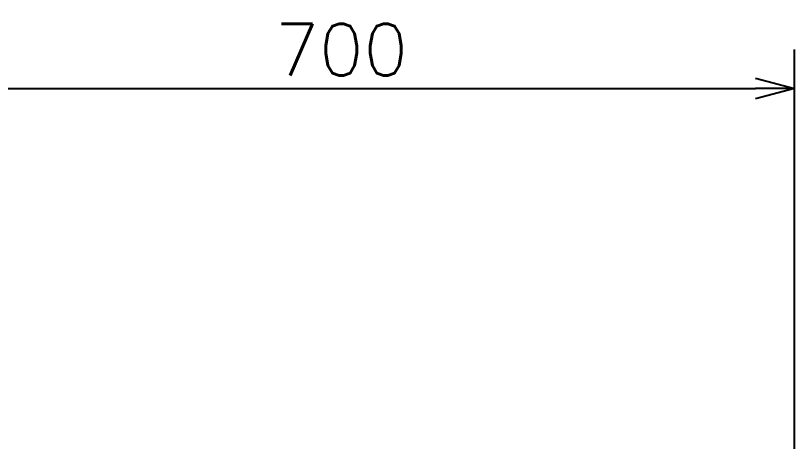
# Model space of a CAD drawing. Header units: millimetres. Extents: x -116965 to 323937, y 291661 to 566926.
# Drawn here: x -49234 to -48632, y 330542 to 330871 of the extents above; entities that cross this region are included whole.
import ezdxf

# ---------------------------------------------------------------- set-up
doc = ezdxf.new("R2010")
doc.units = ezdxf.units.MM
doc.header["$PDMODE"] = 35
doc.layers.get('0').update_dxf_attribs({"lineweight": 18})
doc.layers.add('AM_5', color=3, linetype='Continuous', lineweight=25)
doc.styles.add('{18b73a54-fa43-428c-adcb-c1c7bbdf2c84}', font='Simplex.shx')
doc.dimstyles.new('kich thuoc$0', dxfattribs={"dimscale": 2, "dimtxt": 20, "dimasz": 16, "dimexe": 15, "dimexo": 10, "dimgap": 5, "dimtad": 1, "dimdec": 0, "dimzin": 0, "dimdsep": 46, "dimtxsty": '{18b73a54-fa43-428c-adcb-c1c7bbdf2c84}', "dimblk": 'OPEN30', "dimcen": 0.09, "dimclrd": 3, "dimclre": 3, "dimclrt": 3, "dimadec": 0, "dimazin": 0, "dimtfac": 1, "dimtdec": 0, "dimtofl": 0, "dimtmove": 0, "dimatfit": 3, "dimldrblk": 'OPEN30', "dimfxl": 1, "dimtolj": 1, "dimtzin": 0, "dimarcsym": 0})

# ---------------------------------------------------------------- blocks, each defined once
blk = doc.blocks.new('_Open30')
at = {"color": 0, "linetype": 'ByBlock', "lineweight": -2}
for p, q in [((-1, 0.268), (0, 0)), ((0, 0), (-1, -0.268)), ((0, 0), (-1, 0))]:
    blk.add_line(p, q, dxfattribs=at)
blk = doc.blocks.new('*D1806')
at = {"layer": 'AM_5', "color": 3, "lineweight": -2, "transparency": 16777216}
for p, q in [((-49332.34, 330459.56), (-49332.34, 330844.48)), ((-48632.34, 330459.56), (-48632.34, 330844.48)), ((-49302.34, 330814.48), (-48662.34, 330814.48))]:
    blk.add_line(p, q, dxfattribs=at)
at = {"layer": 'Defpoints', "color": 0, "lineweight": -3, "transparency": 16777216}
for p in [(-48632.34, 330814.48), (-49332.34, 330439.56), (-48632.34, 330439.56)]:
    blk.add_point(p, dxfattribs=at)
at = {"layer": 'AM_5', "color": 3, "lineweight": -2, "transparency": 16777216, "xscale": 30, "yscale": 30, "zscale": 30, "rotation": 180}
blk.add_blockref('_Open30', (-49332.34, 330814.48), dxfattribs=at)
at = {"layer": 'AM_5', "color": 3, "lineweight": -2, "transparency": 16777216, "xscale": 30, "yscale": 30, "zscale": 30}
blk.add_blockref('_Open30', (-48632.34, 330814.48), dxfattribs=at)
at = {"layer": 'AM_5', "color": 3, "transparency": 16777216, "insert": (-48982.34, 330844.48), "char_height": 40, "attachment_point": 5, "style": '{18b73a54-fa43-428c-adcb-c1c7bbdf2c84}'}
blk.add_mtext('\\A1;700', dxfattribs=at)

msp = doc.modelspace()

# ---------------------------------------------------------------- dimensions: what is measured, and where the dimension line sits
at = {"layer": 'AM_5'}
dim = msp.add_linear_dim(base=(-48632.337221, 330814.480069), p1=(-49332.337137, 330439.556236), p2=(-48632.337221, 330439.556236), dimstyle='kich thuoc$0', override={"dimasz": 15, "dimtdec": 4}, dxfattribs=at)
dim.commit()
dim.dimension.update_dxf_attribs({"geometry": '*D1806', "text_midpoint": (-48982.337179, 330844.480069)})

doc.saveas('drawing.dxf')
